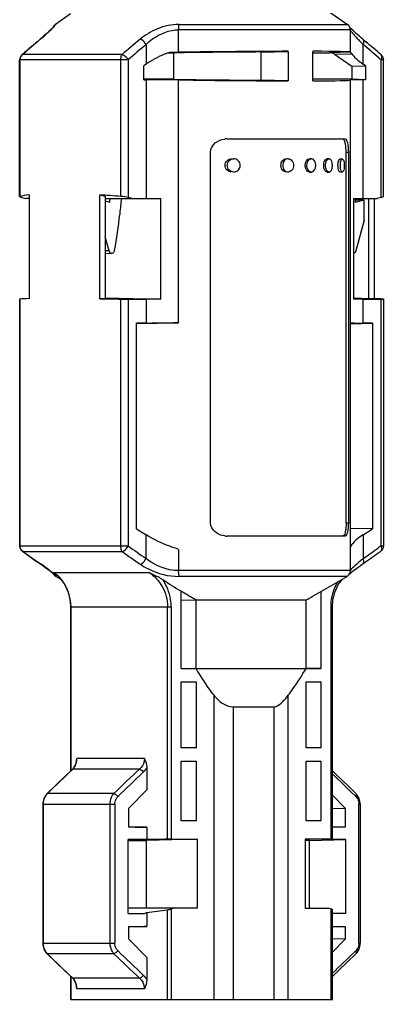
# Model space of a CAD drawing. Header units: millimetres. Extents: x 10297564 to 11610295, y -9287743 to -8409454.
# Drawn here: x 10532641 to 10533192, y -9104720 to -9103235 of the extents above; entities that cross this region are included whole.
import ezdxf

# ---------------------------------------------------------------- set-up
doc = ezdxf.new("R2010")
doc.units = ezdxf.units.MM
doc.header["$LTSCALE"] = 100
doc.layers.add('-0', color=7, linetype='Continuous')

# ---------------------------------------------------------------- blocks, each defined once
blk = doc.blocks.new('인버터 외형도')
at = {"layer": '-0', "linetype": 'Continuous'}
for p, q in [((122941, 33751.1), (122998, 33711.2)), ((122682.9, 33723.2), (122665.8, 33711.2)), ((122664.1, 33708.9), (122663.4, 33708.2)), ((122665.8, 33711.2), (122666, 33711.2)), ((123001.2, 33705.1), (122805.9, 33705.1)), ((122805.9, 33679.6), (122805.9, 33705.1)), ((122806.4, 33711.2), (122998, 33711.2)), ((123001.2, 33679.7), (123001.2, 33705.1)), ((123004.3, 33704.3), (123002.3, 33706.3)), ((122648.5, 33694.4), (122648.1, 33694)), ((122648.1, 33694), (122648.8, 33694.4)), ((122648.2, 33693.9), (122648.8, 33694.4)), ((123015.7, 33694), (123018.7, 33691.5)), ((122768.8, 33688.3), (122768.8, 33665.9)), ((123015.9, 33665.9), (123015.9, 33688.3)), ((122748.4, 33670.8), (122625, 33670.8)), ((122625, 33515.7), (122625, 33670.8)), ((122625.4, 33670.8), (122625.4, 33515.7)), ((122628.3, 33677.1), (122627.6, 33676.5)), ((122627.6, 33676.5), (122628.5, 33677)), ((122741.5, 33677), (122628.5, 33677)), ((122740.2, 33515.7), (122740.2, 33670.8)), ((122748.4, 33670.8), (122748.4, 33514.5)), ((122793.9, 33678.9), (122799.9, 33678.9)), ((122798.4, 33679.5), (122798.7, 33679.5)), ((122798.4, 33679.5), (122798.7, 33679.5)), ((122799.9, 33678.9), (122799.9, 33648.8)), ((122899.4, 33679.8), (122930.5, 33680.6)), ((122899.4, 33679.8), (122899.4, 33647.8)), ((122930.5, 33680.6), (122930.5, 33647)), ((122958.5, 33647), (122958.5, 33680.6)), ((122958.5, 33678.9), (122978, 33678.9)), ((123001.2, 33679.5), (122978, 33678.9)), ((122983, 33677.3), (123002.9, 33677.8)), ((122983, 33677.3), (123003, 33663.8)), ((123001.2, 33679.7), (123001, 33679.6)), ((123001, 33679.6), (123001, 33679.5)), ((123033.4, 33673.3), (123036.3, 33670.8)), ((123038.8, 33670.8), (123036.3, 33670.8)), ((123036.3, 33514.5), (123036.3, 33670.8)), ((123038.8, 33515.4), (123038.8, 33670.8)), ((122768.8, 33665.9), (122766.2, 33664.2)), ((122766.2, 33648.4), (122766.2, 33664.2)), ((123003, 33663.8), (123018.4, 33664.2)), ((123003, 33663.8), (123003, 33648.8)), ((123018.4, 33664.2), (123015.9, 33665.9)), ((123018.4, 33664.2), (123018.4, 33648.4)), ((122799.9, 33648.8), (122766.2, 33648.8)), ((122766.2, 33648.4), (122768.8, 33648.4)), ((122768.8, 33648.4), (122768.8, 33513.3)), ((123003, 33648.8), (122958.5, 33648.8)), ((123018.4, 33648.4), (123003, 33648.8)), ((123018.4, 33648.4), (123015.9, 33648.4)), ((123015.9, 33513.3), (123015.9, 33648.4)), ((122805.9, 33372), (122805.9, 33648.1)), ((122930.5, 33647), (122899.4, 33647.8)), ((123001, 33648.1), (123001.2, 33648)), ((123001, 33648.1), (123001, 33648.1)), ((123001.2, 33090.3), (123001.2, 33648)), ((122860.6, 33581.1), (122994.8, 33581.1)), ((122842.3, 33144.6), (122842.3, 33566)), ((122996.3, 33566), (122998.9, 33566)), ((122996.3, 33144.6), (122996.3, 33566)), ((122998.9, 33566), (122998.9, 33144.6)), ((122957, 33558.5), (122954.9, 33558.5)), ((122977, 33558.5), (122974.9, 33558.5)), ((122989.7, 33558.5), (122992, 33558.5)), ((122954.9, 33543.4), (122957, 33543.4)), ((122974.9, 33543.4), (122977, 33543.4)), ((122992, 33543.4), (122989.7, 33543.4)), ((122625.4, 33515.7), (122625, 33515.4)), ((122635.8, 33517.3), (122635.8, 33399.4)), ((122716.3, 33517.3), (122722.3, 33515.9)), ((122716.3, 33399.4), (122716.3, 33517.3)), ((122722.3, 33515.9), (122722.3, 33399.4)), ((122627.5, 33514.5), (122632.3, 33513.3)), ((122635.8, 33513.3), (122632.3, 33513.3)), ((122722.3, 33513.3), (122785.6, 33513.3)), ((122722.3, 33510.5), (122727.5, 33509.3)), ((122753.1, 33513.3), (122748.4, 33514.5)), ((122785.6, 33398.8), (122785.6, 33513.3)), ((123004.6, 33513.3), (123031.6, 33513.3)), ((123004.6, 33513.3), (123004.6, 33398.8)), ((123006.5, 33511.7), (123015.9, 33511.7)), ((123006.8, 33509.3), (123017, 33511.7)), ((123017, 33488.5), (123017, 33511.7)), ((123022.1, 33399.4), (123022.1, 33513.3)), ((123028.1, 33513.3), (123028.1, 33399.4)), ((123036.3, 33514.5), (123031.6, 33513.3)), ((122739.2, 33496.7), (122739, 33495.2)), ((123017, 33488.5), (123007.6, 33453.9)), ((122726.7, 33453.9), (122722.3, 33469.9)), ((122726.7, 33453.9), (122722.3, 33453.7)), ((122729.9, 33450.9), (122722.3, 33450.5)), ((122625.4, 33399), (122625, 33398.9)), ((122625, 33398.9), (122625, 33118.5)), ((122625.4, 33399), (122625.4, 33118.5)), ((122722.3, 33399.4), (122716.3, 33399.4)), ((122722.4, 33400.4), (122785.6, 33398.8)), ((122740.2, 33118.5), (122740.2, 33399)), ((122748.4, 33398.9), (122768.8, 33398.9)), ((122748.4, 33398.9), (122748.4, 33118.5)), ((122768.8, 33398.9), (122768.8, 33371.7)), ((123022.1, 33399.4), (123004.6, 33399.9)), ((123015.9, 33398.9), (123036.3, 33398.9)), ((123015.9, 33371.7), (123015.9, 33398.9)), ((123028.1, 33399.4), (123022.1, 33399.4)), ((123036.3, 33118.5), (123036.3, 33398.9)), ((123038.8, 33398.9), (123038.4, 33399)), ((123038.8, 33398.9), (123038.8, 33118.5)), ((122768.8, 33371.7), (122758.1, 33371.7)), ((122758.1, 33137.8), (122758.1, 33371.7)), ((123001.2, 33371), (123026.5, 33371.7)), ((123026.5, 33371.7), (123015.9, 33371.7)), ((123026.5, 33371.7), (123026.5, 33137.8)), ((122758.1, 33137.8), (122768.8, 33131.1)), ((122996.3, 33144.6), (122998.9, 33144.6)), ((123026.5, 33137.8), (123001.2, 33138.2)), ((123015.9, 33131.1), (123026.5, 33137.8)), ((122768.8, 33104.1), (122768.8, 33131.1)), ((122994.8, 33129.6), (122860.6, 33129.6)), ((123015.9, 33131.1), (123015.9, 33104.1)), ((122625, 33118.5), (122748.4, 33118.5)), ((122805.9, 33114.5), (122805.9, 33090.3)), ((123036.3, 33118.5), (123033, 33116.2)), ((123036.3, 33118.5), (123038.8, 33118.5)), ((122628.2, 33112.4), (122629, 33112)), ((122629, 33112), (122741.7, 33112)), ((122649.4, 33097.6), (122648.7, 33098)), ((122648.7, 33097.9), (122649.4, 33097.6)), ((122648.7, 33097.9), (122649.3, 33097.5)), ((122649.3, 33097.5), (122651.4, 33096)), ((123015.2, 33097.9), (123018.6, 33100.3)), ((122663.6, 33086.6), (122663.9, 33086.4)), ((122663.9, 33086.4), (122664.4, 33085.8)), ((122664.1, 33088.1), (122772.3, 33088.1)), ((122665.5, 33087), (122664.1, 33088.1)), ((122664.4, 33085.8), (122664.5, 33085.8)), ((122665.6, 33087), (122670, 33083)), ((122666.6, 33083.8), (122666.4, 33083.8)), ((122671.7, 33080.7), (122666.4, 33083.8)), ((123001.2, 33090.3), (122805.9, 33090.3)), ((122997.5, 33083.8), (122806.5, 33083.8)), ((122957.9, 33060.9), (122997.5, 33083.8)), ((122987.7, 33074.9), (122992.1, 33080.7)), ((123002.6, 33088.6), (123004.7, 33090.3)), ((122808.9, 32979.1), (122808.9, 33066.8)), ((122967.7, 33066.8), (122967.7, 32979.1)), ((122683.2, 33049), (122797.5, 33049)), ((122683.2, 32862.6), (122683.2, 33049)), ((122683.2, 33049), (122683.2, 32862.7)), ((122793.3, 32784.9), (122793.3, 33049)), ((122797.5, 33049), (122797.5, 32784.9)), ((122808.9, 33056.7), (122825.7, 33057)), ((122825.7, 33057), (122950.9, 33057)), ((122825.7, 32979.1), (122825.7, 33057)), ((122950.9, 32979.1), (122950.9, 33057)), ((122979.2, 33049), (122980.7, 33049)), ((122979.2, 32784.9), (122979.2, 33049)), ((122980.7, 32784.9), (122980.7, 33049)), ((122808.9, 32979.5), (122825.7, 32979.1)), ((122808.9, 32979.1), (122967.7, 32979.1)), ((122967.7, 32979.1), (122950.9, 32979.5)), ((122808.9, 32963.6), (122825.7, 32964)), ((122808.9, 32964), (122825.7, 32964)), ((122808.9, 32888.8), (122808.9, 32964)), ((122825.7, 32964), (122825.7, 32888.8)), ((122967.7, 32964), (122950.9, 32963.6)), ((122950.9, 32964), (122967.7, 32964)), ((122950.9, 32888.8), (122950.9, 32964)), ((122967.7, 32964), (122967.7, 32888.8)), ((122846.2, 32602.9), (122846.2, 32948.6)), ((122930.5, 32602.9), (122930.5, 32948.6)), ((122867.8, 32935.6), (122914.6, 32935.6)), ((122867.8, 32935.6), (122867.8, 32602.9)), ((122914.6, 32602.9), (122914.6, 32935.6)), ((122808.9, 32889.2), (122825.7, 32888.8)), ((122825.7, 32888.8), (122808.9, 32888.8)), ((122950.9, 32889.2), (122967.7, 32888.8)), ((122967.7, 32888.8), (122950.9, 32888.8)), ((122689.7, 32874), (122690.1, 32876.7)), ((122766.9, 32876.7), (122690.1, 32876.7)), ((122808.9, 32873.3), (122825.7, 32873.8)), ((122808.9, 32873.8), (122825.7, 32873.8)), ((122808.9, 32806), (122808.9, 32873.8)), ((122825.7, 32873.8), (122825.7, 32806)), ((122967.7, 32873.8), (122950.9, 32873.3)), ((122950.9, 32873.8), (122967.7, 32873.8)), ((122950.9, 32806), (122950.9, 32873.8)), ((122967.7, 32873.8), (122967.7, 32806)), ((122686.5, 32866.1), (122685, 32864.4)), ((122685, 32864.4), (122685.6, 32864.7)), ((122685.2, 32864.3), (122685.6, 32864.7)), ((122761.4, 32864.7), (122685.6, 32864.7)), ((122769.7, 32866.7), (122769.7, 32841)), ((122656, 32836.5), (122654.8, 32835.2)), ((122666.1, 32846.3), (122656, 32836.5)), ((122656, 32836.5), (122656.7, 32836.9)), ((122732.2, 32836.9), (122656.7, 32836.9)), ((122769.7, 32841), (122749.2, 32820.2)), ((123009.1, 32835.2), (123007.9, 32836.5)), ((123011.3, 32831.3), (123009.1, 32835.2)), ((122651.5, 32826.8), (122651.4, 32824.9)), ((122651.4, 32824.9), (122733.4, 32824.9)), ((122651.4, 32824.9), (122651.4, 32666.8)), ((122651.8, 32824.9), (122651.8, 32666.8)), ((122728, 32666.8), (122728, 32824.9)), ((122733.4, 32824.9), (122733.4, 32666.8)), ((122995.2, 32820.2), (122980.7, 32835)), ((123006.2, 32834.8), (123007.7, 32833.3)), ((123011, 32824.9), (123012.5, 32824.9)), ((123011, 32666.8), (123011, 32824.9)), ((123012.4, 32826.8), (123011.3, 32831.3)), ((123012.5, 32824.9), (123012.4, 32826.8)), ((123012.5, 32824.9), (123012.5, 32666.8)), ((122749.2, 32798.5), (122749.2, 32820.2)), ((122980.7, 32820), (122995.2, 32820.2)), ((122995.2, 32820.2), (122995.2, 32798.5)), ((122808.9, 32806.5), (122825.7, 32806)), ((122825.7, 32806), (122808.9, 32806)), ((122950.9, 32806.5), (122967.7, 32806)), ((122967.7, 32806), (122950.9, 32806)), ((122769.7, 32798.5), (122749.2, 32798.5)), ((122769.7, 32798.5), (122769.7, 32784.5)), ((122995.2, 32798.5), (122980.7, 32798.9)), ((122995.2, 32798.5), (122980.7, 32798.5)), ((122769.7, 32784.5), (122748.4, 32784.5)), ((122748.4, 32700.7), (122748.4, 32784.5)), ((122748.4, 32783.5), (122769.3, 32783.5)), ((122826.8, 32784.9), (122769.3, 32783.5)), ((122769.3, 32706.7), (122769.3, 32783.5)), ((122797.5, 32784.9), (122826.8, 32784.9)), ((122826.8, 32784.9), (122826.8, 32706.7)), ((122979.2, 32784.9), (122949.8, 32784.9)), ((122949.8, 32784.9), (122949.8, 32706.7)), ((122954.9, 32783.5), (122949.8, 32783.5)), ((122954.9, 32783.5), (122996, 32784.5)), ((122954.9, 32706.7), (122954.9, 32783.5)), ((122996, 32784.5), (122974.7, 32784.5)), ((122980.6, 32784.9), (122980.7, 32784.9)), ((122996, 32700.7), (122996, 32784.5)), ((122826.8, 32706.7), (122748.4, 32706.7)), ((122767.2, 32700.7), (122769.7, 32701.6)), ((122769.7, 32701.6), (122769.7, 32685.6)), ((122793.3, 32602.9), (122793.3, 32704.8)), ((122797.5, 32705.8), (122800, 32706.7)), ((122797.5, 32705.8), (122797.5, 32602.9)), ((122949.8, 32706.7), (122976.7, 32706.7)), ((122976.7, 32706.7), (122979.2, 32705.8)), ((122979.2, 32602.9), (122979.2, 32705.8)), ((122980.7, 32602.9), (122980.7, 32704.9)), ((122748.4, 32700.7), (122767.2, 32700.7)), ((122996, 32700.7), (122980.7, 32700.7)), ((122749.2, 32685.6), (122769.7, 32685.6)), ((122749.2, 32671.5), (122749.2, 32685.6)), ((122980.7, 32685.3), (122995.2, 32685.6)), ((122980.7, 32685.6), (122995.2, 32685.6)), ((122995.2, 32685.6), (122995.2, 32671.5)), ((122749.2, 32671.5), (122769.7, 32650.7)), ((122995.2, 32671.5), (122980.7, 32671.7)), ((122980.7, 32656.7), (122995.2, 32671.5)), ((122651.4, 32666.8), (122733.4, 32666.8)), ((122651.4, 32666.8), (122651.5, 32664.6)), ((123007.7, 32658.4), (123006.2, 32656.9)), ((123008.9, 32656.3), (123011.2, 32660.1)), ((123011, 32666.8), (123012.5, 32666.8)), ((123011.2, 32660.1), (123012.4, 32664.6)), ((123012.4, 32664.6), (123012.5, 32666.8)), ((122654.9, 32656.3), (122656, 32655.2)), ((122656.7, 32654.8), (122656, 32655.2)), ((122732.2, 32654.8), (122656.7, 32654.8)), ((122769.7, 32650.7), (122769.7, 32625)), ((123007.9, 32655.2), (123008.9, 32656.3)), ((122676.9, 32635), (122685, 32627.3)), ((122683.2, 32602.9), (122683.2, 32629.1)), ((122683.2, 32629), (122683.2, 32602.9)), ((122685, 32627.3), (122685.6, 32627)), ((122685, 32627.3), (122686.6, 32625.5)), ((122685.6, 32627), (122685.1, 32627.4)), ((122761.4, 32627), (122685.6, 32627)), ((122690.1, 32614.9), (122689.7, 32617.7)), ((122766.9, 32614.9), (122690.1, 32614.9)), ((122683.2, 32602.9), (122980.7, 32602.9))]:
    blk.add_line(p, q, dxfattribs=at)
for points in [[(122663.4, 33708.2), (122663, 33707.8), (122662.4, 33707.1), (122661.6, 33706.3), (122660.6, 33705.3), (122659.6, 33704.3), (122658.4, 33703.2), (122657.1, 33701.9), (122655.6, 33700.6), (122654.1, 33699.2), (122652.3, 33697.7)], [(123002.3, 33706.3), (123001.5, 33707.1), (123000.8, 33707.8), (123000.4, 33708.2)], [(123015.7, 33694), (123015.3, 33694.3), (123013.3, 33696.1), (123011.5, 33697.7), (123009.8, 33699.2), (123008.2, 33700.6), (123006.8, 33701.9), (123005.4, 33703.2), (123004.3, 33704.3)], [(122652.3, 33697.7), (122650.5, 33696.1), (122648.5, 33694.4)], [(122628.2, 33112.4), (122635, 33107.6), (122642.9, 33101.9), (122648.7, 33097.9)], [(122651.4, 33096), (122653.4, 33094.6), (122655.3, 33093.2), (122657, 33091.9), (122658.5, 33090.8), (122659.8, 33089.7), (122661, 33088.8), (122662, 33087.9), (122662.9, 33087.2), (122663.6, 33086.6)], [(123004.7, 33090.3), (123006.3, 33091.5), (123008.1, 33092.8), (123010, 33094.3), (123012.2, 33095.8), (123014.5, 33097.5), (123015.2, 33097.9)], [(122670, 33083), (122676.1, 33074.9), (122680.3, 33065.8), (122682.7, 33056.2), (122683.2, 33049)], [(123000.4, 33086.8), (123001.2, 33087.4), (123002.2, 33088.3), (123002.6, 33088.6)], [(122980.7, 33049), (122981.2, 33056.2), (122983.5, 33065.8), (122987.7, 33074.9)], [(122689.7, 32874), (122688.7, 32870), (122686.5, 32866.1)], [(122685, 32864.4), (122676.8, 32856.5), (122666.1, 32846.3)], [(123007.9, 32836.5), (122997.8, 32846.3), (122987, 32856.5), (122980.7, 32862.6)], [(122654.8, 32835.2), (122652.6, 32831.3), (122651.5, 32826.8)], [(122651.5, 32664.6), (122652.7, 32660.1), (122654.9, 32656.3)], [(122656, 32655.2), (122666.2, 32645.3), (122676.9, 32635)], [(122980.7, 32629.1), (122986.9, 32635), (122997.6, 32645.3), (123007.9, 32655.2)], [(122686.6, 32625.5), (122688.7, 32621.5), (122689.7, 32617.7)]]:
    blk.add_lwpolyline(points, dxfattribs=at)
for centre, radius, start, end in [((122563.2, 33805), 139.6, 314.3854, 314.9875), ((122670.1, 33705.1), 7.52, 125, 155.1938), ((122670.4, 33705), 7.57, 143.379, 150.2019), ((122993.7, 33705.1), 7.52, 0, 55), ((123964.5, 32134.8), 2040.6, 130.1736, 130.9044), ((123961.1, 32146), 2029.7, 130.3039, 131.0386), ((123966, 32250.4), 1880, 129.8172, 130.6419), ((124073.5, 32142.8), 2022.6, 130.1728, 130.9343), ((123201.6, 33877), 264.8, 224.521, 225.4645), ((121705.7, 32136.4), 2031, 49.1746, 49.8258), ((121695.7, 32130.6), 2046.2, 49.0686, 49.7161), ((122633.4, 33670.8), 8.01, 162.7515, 179.913), ((122632.5, 33670.8), 7.51, 145.8311, 154.6459), ((122632.6, 33670.8), 7.56, 137.9401, 145.8028), ((122632.6, 33670.8), 7.52, 130.9527, 137.9597), ((122798.7, 33657.8), 21.6, 97.729, 100.1456), ((122798.8, 33656.8), 22.7, 95.9316, 97.7329), ((122799, 33655), 24.4, 91.4861, 95.8976), ((122860.7, 33560.4), 20.7, 90.0178, 96.0543), ((122868.2, 33551), 7.67, 348.4137, 359.9605), ((122330.4, 33558.1), 400.1, 352.9915, 353.5765), ((121750.3, 33617.5), 996.3, 353.0369, 353.9964), ((123404.2, 33558.1), 400.3, 186.4239, 187.0086), ((121759.3, 33616.3), 987.2, 350.5595, 352.9518), ((122860.7, 33150.3), 20.7, 263.9944, 269.9844), ((122632.6, 33118.5), 7.54, 179.9857, 210.1294), ((122633.2, 33118.5), 7.78, 198.2009, 208.3383), ((123895.7, 34722.9), 1972.4, 234.4317, 235.1577), ((121879.7, 34736.2), 1988.7, 304.8449, 305.4473), ((123031.3, 33118.5), 7.54, 350.9527, 0.0141), ((123783.6, 34721.4), 1980.7, 234.3454, 235.0453), ((123808.2, 34616.7), 1844.4, 234.6724, 235.4541), ((123166.3, 32918.7), 238.7, 129.0518, 130.1969), ((121879.9, 34728.8), 1987.1, 304.9619, 305.566), ((122576.1, 32983.1), 135.7, 50.9969, 51.2894), ((122670.1, 33090.3), 7.52, 211.9423, 240.002), ((122641.9, 33056.5), 38.6, 52.3086, 54.9206), ((122670.5, 33090.4), 7.67, 215.8039, 220.1457), ((122640.3, 33054.5), 41.2, 43.2901, 52.2515), ((122993.7, 33090.3), 7.52, 299.998, 0), ((122632.7, 33049.3), 50.5, 18.0457, 19.3903), ((122632, 33049.1), 51.2, 8.7078, 18.0305), ((122770.7, 33384.8), 374.1, 298.7983, 300.0164), ((122631.6, 33049), 51.6, 3.0336, 8.7108), ((122632.8, 33049.1), 50.4, 359.9414, 3.0349), ((122670.5, 32876.7), 19.6, 347.0021, 0.0446), ((124940.8, 30490.1), 3274.9, 133.5338, 134.2253), ((124713.3, 30787.4), 2850.5, 133.2165, 134.0271), ((124916.1, 30589.3), 3128.2, 133.4275, 134.164), ((120818.1, 30579), 3142.6, 45.8725, 46.5171), ((122665.6, 32827.3), 13.1, 132.8914, 135.8956), ((124916, 34902.3), 3128.1, 225.8361, 226.5725), ((122665.6, 32664.4), 13.1, 224.1092, 227.1119), ((124917.9, 34977.8), 3241.9, 225.7711, 226.4696), ((124721.1, 34712.4), 2861.7, 225.9744, 226.7819), ((120818.1, 34912.7), 3142.6, 313.4829, 314.1275), ((122670.5, 32615), 19.6, 359.9553, 13.0048)]:
    blk.add_arc(centre, radius, start, end, dxfattribs=at)
for centre, major_axis, ratio, start_param, end_param in [((122799, 33667.1), (44.9, 19.1), 0.270365, 1.644981, 2.189344), ((122799, 33680.1), (45.1, 0.5), 0.01297, -1.576436, -1.416778), ((122831.9, 33677.7), (124.2, 1.5), 0.01297, 0.996205, 1.831472), ((122831.9, 33677.7), (169.3, 2), 0.01297, 0.948948, 1.724815), ((122831.9, 33677.7), (169.3, 2), 0.01297, -0.000152, 0.726266), ((122978, 33663.8), (0, 15.1), 0.743145, -0.463211, 0.000376), ((123046.1, 33680.1), (45.1, 0.5), 0.01297, -3.042097, -3.031536), ((123046.1, 33667.1), (44.8, -17.8), 0.310322, -2.725388, -2.181025), ((122799, 33647.6), (45.1, -0.5), 0.01297, 1.416778, 2.303986), ((122831.9, 33650), (124.2, -1.5), 0.01297, -1.831472, -0.996205), ((123046.1, 33647.6), (45.1, -0.5), 0.01297, 8.587171, 9.42493), ((122831.9, 33650), (169.3, -2), 0.01297, -1.724815, -0.948948), ((122831.9, 33650), (169.3, -2), 0.01297, -0.726266, 0.000152), ((122632.6, 33514.5), (7.52, -1), 0.115967, 3.156999, 3.994756), ((122831.9, 33480.3), (218.2, -29), 0.115967, 2.703446, 2.827696), ((122831.9, 33480.3), (218.2, -29), 0.115967, 2.020223, 2.144473), ((122743.3, 33514.5), (7.52, -1), 0.115967, 0.853164, 2.020223), ((123031.3, 33514.5), (7.52, 1), 0.115967, -0.853164, -0.015407), ((122831.9, 33400.5), (218.2, 2.5), 0.01297, 2.687889, 2.812139), ((122831.9, 33400.5), (218.2, -2.5), 0.01297, -2.128916, -2.004666), ((122743.3, 33399), (7.52, -0.09), 0.01297, -2.004666, -0.837607), ((122799, 33398.1), (45.1, -0.5), 0.01297, 1.871369, 2.303986), ((123046.1, 33398.1), (45.1, -0.5), 0.01297, 2.303986, 2.736603), ((122831.9, 33400.5), (218.2, -2.5), 0.01297, 0.329453, 0.453703), ((123031.3, 33399), (7.52, -0.09), 0.01297, -0.837607, 0.000151), ((122831.9, 33370.1), (169.3, 2), 0.01297, 1.724815, 2.022101), ((122799, 33372.5), (45.1, 0.5), 0.01297, -2.303986, -1.416778), ((123046.1, 33372.5), (45.1, 0.5), 0.01297, -3.074724, -2.303986), ((123046.1, 33130.2), (44.9, 16.5), 0.290595, 2.197128, 2.964601), ((122831.9, 32799.6), (150.5, -1.8), 0.01297, -2.153603, -1.996886), ((122831.9, 32783.5), (150.5, 1.8), 0.01297, 1.830353, 1.996886), ((122794.4, 32784.9), (4.51, 0.05), 0.01297, 0.837607, 1.830353), ((122831.9, 32783.5), (150.5, 1.8), 0.01297, -0.321673, -0.15514), ((122976.1, 32784.9), (4.51, 0.05), 0.01297, -0.000151, 0.837607), ((122831.9, 32738.6), (150.4, 30.9), 0.172246, -2.032414, -1.865881), ((122794.4, 32705.8), (4.51, 0.93), 0.172246, -1.865881, -0.873135), ((122976.1, 32705.8), (4.51, -0.93), 0.172246, 0.035376, 0.873135), ((122831.9, 32684.6), (150.5, 1.8), 0.01297, 1.996886, 2.153603)]:
    blk.add_ellipse(centre, major_axis=major_axis, ratio=ratio, start_param=start_param, end_param=end_param, dxfattribs=at)
for points, knots in [([(122660.8, 33705.2), (122660, 33704.4), (122656.1, 33700.7), (122652, 33697.2), (122648.8, 33694.4)], [0, 0, 0, 0, 0.212642, 1, 1, 1, 1]), ([(122666, 33711.2), (122666.1, 33711.2), (122665.8, 33710.4), (122664.6, 33709.3), (122663, 33707.4), (122661.8, 33706.3)], [0, 0, 0, 0, 0.052363, 0.238674, 1, 1, 1, 1]), ([(122806.4, 33711.2), (122798, 33711.2), (122781.9, 33707.8), (122768.1, 33699.2), (122762.2, 33694.4)], [0, 0, 0, 0, 0.5235, 1, 1, 1, 1]), ([(122768.8, 33688.3), (122771.1, 33690.6), (122781.5, 33699.5), (122795.4, 33705.1), (122805.9, 33705.1)], [0, 0, 0, 0, 0.237832, 1, 1, 1, 1]), ([(122805.9, 33705.1), (122805.9, 33705.6), (122806, 33707.7), (122806.1, 33709.8), (122806.4, 33711.2)], [0, 0, 0, 0, 0.276224, 1, 1, 1, 1]), ([(123001.2, 33704.4), (123001.3, 33704.3), (123001.8, 33703.6), (123002.3, 33702.9), (123002.8, 33702.4)], [0, 0, 0, 0, 0.182806, 1, 1, 1, 1]), ([(122768.8, 33688.3), (122767.8, 33690.4), (122765.6, 33692.9), (122762.8, 33694.3), (122762.2, 33694.4)], [0, 0, 0, 0, 0.780104, 1, 1, 1, 1]), ([(123002.8, 33702.4), (123003.4, 33701.6), (123006.6, 33697.8), (123010, 33694.2), (123012.8, 33691.4)], [0, 0, 0, 0, 0.189697, 1, 1, 1, 1]), ([(123015.9, 33688.3), (123016.2, 33688.8), (123016.9, 33690.6), (123016.8, 33693.1), (123015.7, 33694)], [0, 0, 0, 0, 0.304166, 1, 1, 1, 1]), ([(122740.2, 33670.8), (122740.2, 33671.4), (122740.3, 33673.5), (122740.7, 33675.7), (122741.5, 33677)], [0, 0, 0, 0, 0.282248, 1, 1, 1, 1]), ([(122741.5, 33677), (122742.2, 33676.8), (122745.1, 33675.5), (122747.3, 33673), (122748.4, 33670.8)], [0, 0, 0, 0, 0.224942, 1, 1, 1, 1]), ([(123001.2, 33679.5), (123001.3, 33679.5), (123001.7, 33679.3), (123002, 33679), (123002.2, 33678.7)], [0, 0, 0, 0, 0.150118, 1, 1, 1, 1]), ([(123036.3, 33670.8), (123036.6, 33671.4), (123037.3, 33673.1), (123037.2, 33675.6), (123036.2, 33676.5)], [0, 0, 0, 0, 0.316344, 1, 1, 1, 1]), ([(122842.3, 33566), (122842.3, 33569.9), (122846.8, 33577.7), (122854.6, 33580.5), (122858.5, 33580.9)], [0, 0, 0, 0, 0.497288, 1, 1, 1, 1]), ([(122996.3, 33566), (122996.3, 33569), (122996, 33573.7), (122995.1, 33578.7), (122994, 33580.1)], [0, 0, 0, 0, 0.626461, 1, 1, 1, 1]), ([(122994.8, 33581.1), (122996.5, 33581.1), (122999, 33574.2), (122998.9, 33569.7), (122998.9, 33566)], [0, 0, 0, 0, 0.305985, 1, 1, 1, 1]), ([(122866.2, 33543.4), (122864.3, 33543.4), (122860.4, 33545.1), (122858, 33551), (122860.4, 33556.8), (122864.3, 33558.5), (122866.2, 33558.5)], [0, 0, 0, 0, 0.248368, 0.499996, 0.751627, 1, 1, 1, 1]), ([(122868.6, 33543.4), (122866.7, 33543.4), (122862.7, 33545.1), (122860.4, 33551), (122862.7, 33556.8), (122866.7, 33558.5), (122868.6, 33558.5)], [0, 0, 0, 0, 0.247967, 0.499812, 0.751801, 1, 1, 1, 1]), ([(122875.9, 33551), (122875.9, 33552.9), (122874.4, 33556.8), (122870.4, 33558.5), (122868.6, 33558.5)], [0, 0, 0, 0, 0.504749, 1, 1, 1, 1]), ([(122868.6, 33543.4), (122870.2, 33543.4), (122873.6, 33544.7), (122875.4, 33547.8), (122875.7, 33549.4)], [0, 0, 0, 0, 0.496088, 1, 1, 1, 1]), ([(122928.5, 33543.4), (122926.8, 33543.4), (122923.3, 33545.4), (122921.7, 33551), (122923.3, 33556.5), (122926.8, 33558.5), (122928.5, 33558.5)], [0, 0, 0, 0, 0.232746, 0.499972, 0.767201, 1, 1, 1, 1]), ([(122930.5, 33558.5), (122928.9, 33558.5), (122925.3, 33556.5), (122923.7, 33551), (122925.3, 33545.4), (122928.9, 33543.4), (122930.5, 33543.4)], [0, 0, 0, 0, 0.232601, 0.499976, 0.76734, 1, 1, 1, 1]), ([(122930.5, 33558.5), (122932.1, 33558.5), (122935.6, 33556.5), (122937.1, 33551), (122935.6, 33545.4), (122932.1, 33543.4), (122930.5, 33543.4)], [0, 0, 0, 0, 0.231123, 0.499901, 0.768786, 1, 1, 1, 1]), ([(122954.9, 33543.4), (122951.9, 33543.4), (122947.6, 33551), (122951.9, 33558.5), (122954.9, 33558.5)], [0, 0, 0, 0, 0.499966, 1, 1, 1, 1]), ([(122957, 33543.4), (122953.9, 33543.4), (122949.6, 33551), (122953.9, 33558.5), (122957, 33558.5)], [0, 0, 0, 0, 0.499873, 1, 1, 1, 1]), ([(122957, 33543.4), (122960, 33543.4), (122963.9, 33551), (122960, 33558.5), (122957, 33558.5)], [0, 0, 0, 0, 0.499972, 1, 1, 1, 1]), ([(122974.9, 33543.4), (122973.7, 33543.4), (122971.3, 33546.2), (122970.7, 33551), (122971.3, 33555.7), (122973.7, 33558.5), (122974.9, 33558.5)], [0, 0, 0, 0, 0.197043, 0.499833, 0.802821, 1, 1, 1, 1]), ([(122977, 33543.4), (122975.8, 33543.4), (122973.4, 33546.2), (122972.8, 33551), (122973.4, 33555.7), (122975.8, 33558.5), (122977, 33558.5)], [0, 0, 0, 0, 0.197673, 0.499776, 0.802163, 1, 1, 1, 1]), ([(122977, 33543.4), (122978.2, 33543.4), (122980.2, 33545.8), (122980.8, 33549.6), (122980.8, 33554.1), (122979, 33558.5), (122977, 33558.5)], [0, 0, 0, 0, 0.196719, 0.423255, 0.670588, 1, 1, 1, 1]), ([(122989.7, 33543.4), (122988.7, 33543.4), (122987.3, 33546.8), (122987, 33551), (122987.3, 33555.2), (122988.8, 33558.5), (122989.7, 33558.5)], [0, 0, 0, 0, 0.171799, 0.500072, 0.828291, 1, 1, 1, 1]), ([(122992, 33558.5), (122991, 33558.5), (122989.6, 33555.2), (122989.3, 33551), (122989.6, 33546.7), (122991, 33543.4), (122992, 33543.4)], [0, 0, 0, 0, 0.17302, 0.499814, 0.826731, 1, 1, 1, 1]), ([(122992, 33558.5), (122992.9, 33558.5), (122994.2, 33555.1), (122994.3, 33551), (122994.2, 33546.8), (122992.9, 33543.4), (122992, 33543.4)], [0, 0, 0, 0, 0.169737, 0.499908, 0.830342, 1, 1, 1, 1]), ([(122726.7, 33453.9), (122726.8, 33453.4), (122727.3, 33452), (122728.9, 33450.9), (122729.9, 33450.9)], [0, 0, 0, 0, 0.290467, 1, 1, 1, 1]), ([(122729.9, 33450.9), (122731.1, 33451), (122732.6, 33452.4), (122733, 33454), (122733.1, 33454.4)], [0, 0, 0, 0, 0.709394, 1, 1, 1, 1]), ([(123007.6, 33453.9), (123007.5, 33453.5), (123007, 33452.1), (123005.7, 33451), (123004.6, 33450.9)], [0, 0, 0, 0, 0.287634, 1, 1, 1, 1]), ([(122858.5, 33129.7), (122854.6, 33130.1), (122846.8, 33133), (122842.3, 33140.7), (122842.3, 33144.6)], [0, 0, 0, 0, 0.502891, 1, 1, 1, 1]), ([(122996.3, 33144.6), (122996.3, 33141.2), (122996, 33136.5), (122994.7, 33130.7), (122993.2, 33129.8)], [0, 0, 0, 0, 0.661888, 1, 1, 1, 1]), ([(122998.9, 33144.6), (122998.9, 33140.9), (122999, 33136.4), (122996.5, 33129.6), (122994.8, 33129.6)], [0, 0, 0, 0, 0.694228, 1, 1, 1, 1]), ([(122805.9, 33114.5), (122802.5, 33115.5), (122789.7, 33120), (122777.2, 33125.8), (122768.8, 33131.1)], [0, 0, 0, 0, 0.265541, 1, 1, 1, 1]), ([(122626.9, 33113.9), (122626.8, 33114), (122626.6, 33114.3), (122626.5, 33114.6), (122626.4, 33114.8)], [0, 0, 0, 0, 0.498845, 1, 1, 1, 1]), ([(122741.7, 33112), (122741.5, 33112.4), (122740.4, 33114.4), (122740.2, 33116.7), (122740.2, 33118.5)], [0, 0, 0, 0, 0.201349, 1, 1, 1, 1]), ([(122741.7, 33112), (122742.4, 33112.2), (122745.3, 33113.5), (122747.5, 33116.2), (122748.4, 33118.5)], [0, 0, 0, 0, 0.221062, 1, 1, 1, 1]), ([(123035.7, 33112.4), (123036, 33112.7), (123037.4, 33114.4), (123036.9, 33116.9), (123036.3, 33118.5)], [0, 0, 0, 0, 0.205473, 1, 1, 1, 1]), ([(122762.4, 33097.6), (122763, 33097.8), (122765.8, 33099.1), (122767.9, 33101.8), (122768.8, 33104.1)], [0, 0, 0, 0, 0.215519, 1, 1, 1, 1]), ([(122805.9, 33090.3), (122802.4, 33090.3), (122789.1, 33091.7), (122776.4, 33097.9), (122768.8, 33104.1)], [0, 0, 0, 0, 0.262712, 1, 1, 1, 1]), ([(123015.2, 33097.9), (123015.5, 33098.2), (123017, 33099.9), (123016.5, 33102.5), (123015.9, 33104.1)], [0, 0, 0, 0, 0.205102, 1, 1, 1, 1]), ([(122661, 33089), (122660.2, 33089.6), (122656.4, 33092.6), (122652.5, 33095.4), (122649.4, 33097.6)], [0, 0, 0, 0, 0.212061, 1, 1, 1, 1]), ([(122762.4, 33097.6), (122765.3, 33095.6), (122778.6, 33087.7), (122794.5, 33083.6), (122806.5, 33083.8)], [0, 0, 0, 0, 0.227807, 1, 1, 1, 1]), ([(123012.2, 33101.1), (123009.6, 33098.9), (123005.9, 33095.4), (123002.1, 33092), (123001.1, 33090.6)], [0, 0, 0, 0, 0.662169, 1, 1, 1, 1]), ([(122664.3, 33086.2), (122664.1, 33086.3), (122663.2, 33087.2), (122662.3, 33087.9), (122661.5, 33088.5)], [0, 0, 0, 0, 0.218491, 1, 1, 1, 1]), ([(122666.6, 33083.8), (122666.8, 33083.7), (122665.4, 33085.4), (122665, 33085.6), (122664.3, 33086.2)], [0, 0, 0, 0, 0.212287, 1, 1, 1, 1]), ([(122680.3, 33066), (122679.8, 33067.7), (122677.3, 33073.7), (122673.6, 33079.3), (122670.3, 33082.7)], [0, 0, 0, 0, 0.263749, 1, 1, 1, 1]), ([(122772.3, 33088.1), (122778.4, 33084.2), (122789.2, 33072.5), (122793.2, 33057.1), (122793.3, 33049)], [0, 0, 0, 0, 0.473305, 1, 1, 1, 1]), ([(122772.3, 33088.1), (122773.7, 33087.5), (122778.9, 33085.1), (122784.2, 33082.6), (122787.8, 33080.2)], [0, 0, 0, 0, 0.260338, 1, 1, 1, 1]), ([(122797.5, 33049), (122797.5, 33051.9), (122796.6, 33062.9), (122792.3, 33073.5), (122787.8, 33080.2)], [0, 0, 0, 0, 0.261415, 1, 1, 1, 1]), ([(122806.5, 33083.8), (122806.4, 33084.2), (122806, 33086.3), (122805.9, 33088.5), (122805.9, 33090.3)], [0, 0, 0, 0, 0.189875, 1, 1, 1, 1]), ([(122979.2, 33049), (122979.2, 33051.7), (122979.9, 33061.9), (122983.5, 33071.9), (122987.5, 33078.3)], [0, 0, 0, 0, 0.260017, 1, 1, 1, 1]), ([(122846.2, 32948.6), (122844.3, 32951), (122837.1, 32960.9), (122830.5, 32971.2), (122825.7, 32979.1)], [0, 0, 0, 0, 0.24678, 1, 1, 1, 1]), ([(122930.5, 32948.6), (122932.3, 32951), (122939.5, 32960.9), (122946.2, 32971.2), (122950.9, 32979.1)], [0, 0, 0, 0, 0.246779, 1, 1, 1, 1]), ([(122846.2, 32948.6), (122848.8, 32945.2), (122854.8, 32938.8), (122863.5, 32935.6), (122867.8, 32935.6)], [0, 0, 0, 0, 0.497164, 1, 1, 1, 1]), ([(122914.6, 32935.6), (122917.6, 32935.6), (122923.8, 32940.3), (122928, 32945.4), (122930.5, 32948.6)], [0, 0, 0, 0, 0.421069, 1, 1, 1, 1]), ([(122766.9, 32876.7), (122766.9, 32875.5), (122766.5, 32871.1), (122764, 32866.8), (122761.4, 32864.7)], [0, 0, 0, 0, 0.265303, 1, 1, 1, 1]), ([(122761.4, 32864.7), (122761.8, 32864.6), (122763.6, 32863.9), (122765, 32862.4), (122765.7, 32861.1)], [0, 0, 0, 0, 0.221557, 1, 1, 1, 1]), ([(122728, 32824.9), (122728, 32826), (122728.4, 32830.3), (122730.1, 32834.6), (122732.2, 32836.9)], [0, 0, 0, 0, 0.269873, 1, 1, 1, 1]), ([(122732.2, 32836.9), (122732.7, 32836.8), (122734.5, 32836.1), (122736, 32834.6), (122736.7, 32833.3)], [0, 0, 0, 0, 0.222896, 1, 1, 1, 1]), ([(123007.7, 32833.3), (123007.9, 32833.6), (123008.3, 32834.6), (123008.4, 32836), (123007.9, 32836.5)], [0, 0, 0, 0, 0.318455, 1, 1, 1, 1]), ([(122733.4, 32824.9), (122733.4, 32825.7), (122733.7, 32828.7), (122735.1, 32831.7), (122736.7, 32833.3)], [0, 0, 0, 0, 0.267493, 1, 1, 1, 1]), ([(122732.2, 32654.8), (122731.6, 32655.5), (122729, 32659), (122728, 32663.5), (122728, 32666.8)], [0, 0, 0, 0, 0.228927, 1, 1, 1, 1]), ([(122736.7, 32658.4), (122736, 32657.1), (122734.5, 32655.6), (122732.7, 32654.9), (122732.2, 32654.8)], [0, 0, 0, 0, 0.777114, 1, 1, 1, 1]), ([(122736.7, 32658.4), (122736.2, 32658.9), (122734.2, 32661.3), (122733.4, 32664.5), (122733.4, 32666.8)], [0, 0, 0, 0, 0.233126, 1, 1, 1, 1]), ([(123007.9, 32655.2), (123008, 32655.3), (123008.6, 32656.3), (123008.2, 32657.6), (123007.7, 32658.4)], [0, 0, 0, 0, 0.200448, 1, 1, 1, 1]), ([(122761.4, 32627), (122761.8, 32627.1), (122763.6, 32627.8), (122765, 32629.3), (122765.7, 32630.6)], [0, 0, 0, 0, 0.220217, 1, 1, 1, 1]), ([(122761.4, 32627), (122762.3, 32626.3), (122765.4, 32623), (122766.9, 32618.4), (122766.9, 32614.9)], [0, 0, 0, 0, 0.238011, 1, 1, 1, 1])]:
    blk.add_open_spline(points, degree=3, knots=knots, dxfattribs=at)
for points in [[(122664.3, 33709.5), (122664.8, 33710.2), (122665.4, 33710.8), (122666, 33711.2)], [(122625.8, 33674), (122625.3, 33673), (122625, 33671.9), (122625, 33670.8)], [(122626.8, 33675.3), (122626.4, 33674.7), (122626, 33673.9), (122625.8, 33673.2)], [(122628.5, 33677), (122627.9, 33676.5), (122627.3, 33675.9), (122626.8, 33675.3)], [(122790.5, 33677.8), (122791.9, 33678.4), (122793.4, 33678.8), (122794.9, 33679.1)], [(123002.2, 33678.7), (123002.5, 33678.4), (123002.7, 33678.1), (123002.9, 33677.8)], [(123036.2, 33676.5), (123037.8, 33675.1), (123038.8, 33672.9), (123038.8, 33670.8)], [(122994, 33580.1), (122993.6, 33580.6), (122993.1, 33581.1), (122992.5, 33581.1)], [(122625.8, 33116.1), (122625.6, 33116.9), (122625.4, 33117.7), (122625.4, 33118.5)], [(122626, 33114.7), (122626.6, 33113.8), (122627.3, 33113), (122628.2, 33112.4)], [(122629, 33112), (122628.2, 33112.5), (122627.5, 33113.1), (122626.9, 33113.9)], [(123038.7, 33117.3), (123038.4, 33115.4), (123037.2, 33113.5), (123035.7, 33112.4)], [(122664.6, 33085.5), (122665.1, 33084.8), (122665.8, 33084.2), (122666.6, 33083.8)], [(122787.8, 33080.2), (122794.8, 33075.6), (122801.8, 33071.1), (122808.9, 33066.8)], [(122825.7, 33057), (122820, 33060.1), (122814.4, 33063.4), (122808.9, 33066.8)], [(122688.1, 32868.1), (122688.8, 32869.4), (122689.3, 32870.9), (122689.6, 32872.3)], [(122766.9, 32876.7), (122768.5, 32873.6), (122769.7, 32870.2), (122769.7, 32866.7)], [(122685.6, 32864.7), (122686.6, 32865.7), (122687.4, 32866.9), (122688.1, 32868.1)], [(122769.7, 32866.7), (122768.7, 32864.6), (122767.3, 32862.7), (122765.7, 32861.1)], [(122656.2, 32836.4), (122655.4, 32835.6), (122654.7, 32834.7), (122654.1, 32833.7)], [(122654.1, 32833.7), (122652.6, 32831), (122651.8, 32827.9), (122651.8, 32824.9)], [(123007.7, 32833.3), (123009.2, 32831.9), (123010.1, 32830), (123010.6, 32828)], [(123010.6, 32828), (123010.9, 32827), (123011, 32825.9), (123011, 32824.9)], [(122651.8, 32666.8), (122651.8, 32663.8), (122652.6, 32660.6), (122654.1, 32658)], [(122654.1, 32658), (122654.7, 32657), (122655.4, 32656.1), (122656.2, 32655.3)], [(123010.6, 32663.6), (123010.1, 32661.7), (123009.1, 32659.8), (123007.7, 32658.4)], [(123011, 32666.8), (123011, 32665.7), (123010.9, 32664.7), (123010.6, 32663.6)], [(122688.1, 32623.5), (122687.4, 32624.8), (122686.6, 32626), (122685.6, 32627)], [(122689.6, 32619.4), (122689.3, 32620.8), (122688.8, 32622.2), (122688.1, 32623.5)], [(122765.7, 32630.6), (122767.3, 32629), (122768.7, 32627), (122769.7, 32625)], [(122769.7, 32625), (122769.7, 32621.5), (122768.5, 32618), (122766.9, 32614.9)]]:
    blk.add_open_spline(points, degree=3, dxfattribs=at)

msp = doc.modelspace()

# ---------------------------------------------------------------- block references
at = {"xscale": 1.333333333333333, "yscale": 1.333333333333333, "zscale": 1.333333333333333}
msp.add_blockref('인버터 외형도', (10369140.6, -9148191), dxfattribs=at)

doc.saveas('drawing.dxf')
